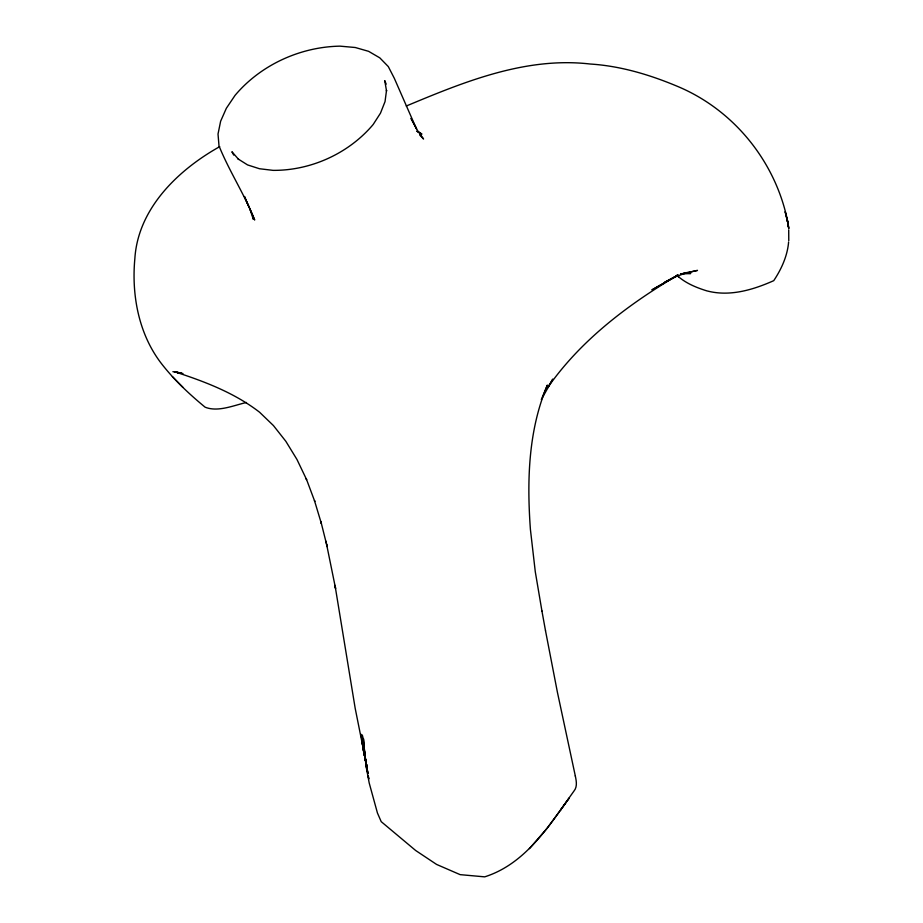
<?xml version="1.0" encoding="UTF-8"?>
<svg xmlns="http://www.w3.org/2000/svg" width="923" height="923" viewBox="0 0 923 923"><rect width="100%" height="100%" fill="white"/><g stroke="black" fill="none" stroke-linecap="round" stroke-linejoin="round"><path stroke-width="1.38" d="M788.773 240.73L788.715 229.769M788.611 242.08C787.388 256.04 781.435 269.124 773.739 280.661C753.272 289.776 730.116 296.779 707.687 291.068L706.937 290.907C696.127 287.549 685.154 283.061 676.79 275.192L678.82 277.062M366.985 770.601L362.312 735.008L366.269 767.267L369.188 782.946L377.438 813.001L381.211 821.655L415.662 850.498L436.579 864.424L460.15 874.646L484.702 876.85C526.133 863.674 549.877 824.712 573.864 791.196C577.579 786.834 576.344 780.962 575.306 775.897M560.919 809.517L547.316 828.035L529.421 848.652M680.539 274.085L687.358 272.481L675.982 276.612L664.687 282.253L678.024 275.054C628.448 304.255 580.786 340.068 547.627 387.718L552.819 379.099L541.316 399.601L547.385 385.11C528.198 430.522 526.895 480.975 530.413 529.467L535.282 571.729L541.939 611.026M652.169 289.764L678.024 275.054M652.088 289.81L663.983 283.073M219.709 146.642C178.174 169.867 137.965 208.436 134.85 258.671C131.435 295.222 138.738 334.391 161.663 363.881C174.251 380.057 189.342 394.19 205.125 407.193C217.955 412.35 233.796 405.37 246.464 402.474M406.27 106.018C464.396 81.732 525.822 56.568 590.201 64.022C621.017 65.971 651.015 75.086 679.305 87.143C735.804 111.475 777.304 164.294 788.288 224.704L785.219 211.886L788.288 224.704M680.759 274.143L697.488 270.404L681.474 273.958L690.704 273.52L686.654 273.22M182.962 373.515L177.412 372.488L179.881 372.892M177.412 372.488L180.977 373.111L174.528 371.738C204.421 381.43 234.488 392.829 259.571 412.223L273.439 425.572L285.842 441.309L296.964 459.469L306.586 479.591L306.263 478.702L314.766 501.443L314.478 500.612L321.377 523.503L320.881 521.518L327.146 546.601L326.696 544.743M172.878 371.692L180.977 373.111M418.223 131.954L421.73 134.02L416.85 131.112M417.127 131.285L421.73 134.02M182.858 387.245L172.37 376.63M419.665 134.966L423.553 139.004L417.6 130.581L411.035 118.386L416.481 128.885L394.317 78.293L388.306 66.594L379.791 57.849L368.6 51.33L355.274 47.511L340.01 46.15C300.287 46.842 260.69 64.875 235.042 95.381L226.354 108.279L220.632 121.225L218.024 134.031L219.005 145.88C229.285 171.332 244.583 194.453 254.679 220.009L244.457 196.484L248.922 206.96M233.692 155.076L231.927 151.741L238.665 159.46L238.122 158.975L247.56 164.917L259.467 168.736L273.07 170.363C310.889 170.651 348.779 153.449 373.169 124.501L380.472 113.171L385.041 101.588L386.518 90.362L386.552 91.089L384.753 80.647L386.183 84.131M249.995 209.325L253.306 219.282L252.948 216.547M366.904 767.128L366.362 764.509L366.962 767.255M325.946 541.19L335.58 588.505L335.014 585.355L355.182 708.299L366.893 766.817L362.935 748.091L365.877 762.133M366.362 764.509L366.823 766.667M366.096 763.183L361.735 740.442L365.866 761.983M366.443 764.775L367.019 767.567M575.341 776.081L557.423 692.319L545.505 630.732M365.889 761.867L364.077 752.233L366.881 767.417L366.408 764.625M367.412 770.151L367.954 772.897M541.916 610.911L545.528 630.836M787.769 224.497L788.242 227.127M367.308 770.693L367.804 773.451M368.289 776.197L368.785 778.954L368.323 776.312M367.839 773.636L362.993 744.03L365.912 762.317M366.362 765.132L366.812 767.948L363.997 749.026L366.8 769.251M364.077 752.233L365.9 762.71M366.362 765.329L366.812 767.948M360.962 734.189L365.289 759.202M569.029 798.268L560.688 809.84L569.029 798.268M788.842 228.304L787.111 219.051L788.842 228.304M365.3 759.998L363.454 738.792L365.3 759.998"/></g></svg>
